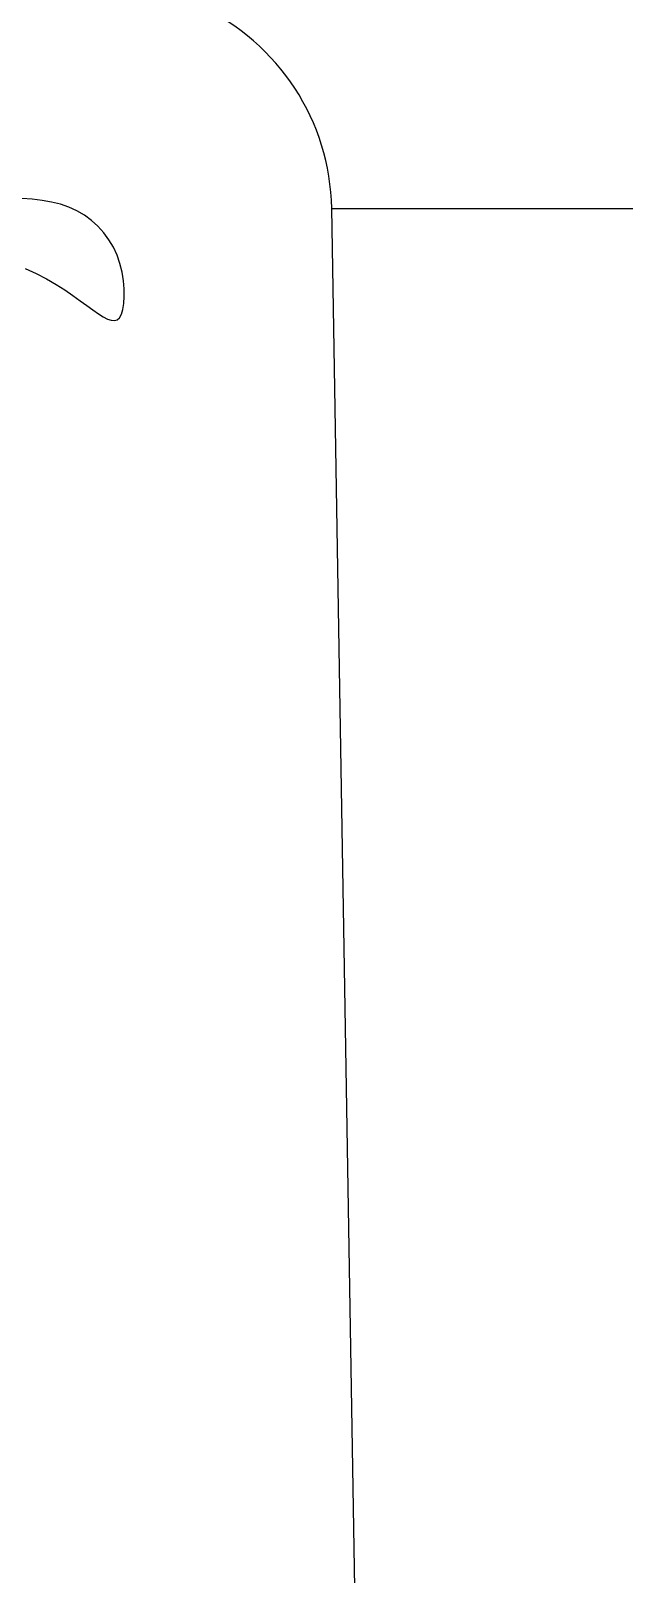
# Model space of a CAD drawing. Header units: inches. Extents: x 11 to 53.5, y 7.4 to 32.2.
# Drawn here: x 50.2932 to 50.3194, y 28.6291 to 28.6971 of the extents above; entities that cross this region are included whole.
import ezdxf

# ---------------------------------------------------------------- set-up
doc = ezdxf.new("R2010")
doc.units = ezdxf.units.IN
doc.header["$MEASUREMENT"] = 0
doc.layers.add('02', color=2, linetype='Continuous')

msp = doc.modelspace()

# ---------------------------------------------------------------- linework, layer by layer
at = {"layer": '02'}
for p, q in [((50.29327943196395, 28.68971491859137), (50.29281307986813, 28.68975429006404)), ((50.29371863996485, 28.68966198372963), (50.29327943196395, 28.68971491859137)), ((50.29413296570411, 28.68958983406791), (50.29371863996485, 28.68966198372963)), ((50.29452467136426, 28.68949281820986), (50.29413296570411, 28.68958983406791)), ((50.294896018895, 28.68936528474459), (50.29452467136426, 28.68949281820986)), ((50.29524851622401, 28.68920290092664), (50.294896018895, 28.68936528474459)), ((50.30648184134034, 28.68931048630638), (50.33648600775624, 28.68931048630638)), ((50.30811034943318, 28.59159999730199), (50.30648184134034, 28.68931048630638)), ((50.29558065542361, 28.68900660861417), (50.29524851622401, 28.68920290092664)), ((50.2958901745441, 28.68877866837446), (50.29558065542361, 28.68900660861417)), ((50.29617481140295, 28.68852134071657), (50.2958901745441, 28.68877866837446)), ((50.29643230416687, 28.68823688619322), (50.29617481140295, 28.68852134071657)), ((50.29666039065333, 28.68792756534257), (50.29643230416687, 28.68823688619322)), ((50.29685680902904, 28.6875956387028), (50.29666039065333, 28.68792756534257)), ((50.29701929711146, 28.68724336679751), (50.29685680902904, 28.6875956387028)), ((50.29714634697294, 28.68687432885944), (50.29701929711146, 28.68724336679751)), ((50.29296576589687, 28.68666466252197), (50.29345454971181, 28.68643954712915)), ((50.29723946665754, 28.68649737879768), (50.29714634697294, 28.68687432885944)), ((50.29345454971181, 28.68643954712915), (50.29390827225862, 28.68620199847809)), ((50.29390827225862, 28.68620199847809), (50.29432806451214, 28.68595766803791)), ((50.29432806451214, 28.68595766803791), (50.29471505768007, 28.68571220726316)), ((50.29730091799857, 28.68612268918677), (50.29723946665754, 28.68649737879768)), ((50.29733296317855, 28.68576043263037), (50.29730091799857, 28.68612268918677)), ((50.29471505768007, 28.68571220726316), (50.29507038250441, 28.68547126762295)), ((50.29507038250441, 28.68547126762295), (50.29539517019285, 28.68524050057184)), ((50.29539517019285, 28.68524050057184), (50.29569055172024, 28.68502555756439)), ((50.297317883087, 28.68511390900839), (50.2973378642636, 28.68542078170302)), ((50.2973378642636, 28.68542078170302), (50.29733296317855, 28.68576043263037)), ((50.29569055172024, 28.68502555756439), (50.29595765794502, 28.68483209005516)), ((50.29595765794502, 28.68483209005516), (50.29619762007488, 28.68466556113871)), ((50.29619762007488, 28.68466556113871), (50.29641156908465, 28.68453068032412)), ((50.29641156908465, 28.68453068032412), (50.29660063583279, 28.6844319687314)), ((50.29702985318718, 28.68439806060068), (50.29713070133576, 28.6844892371826)), ((50.29713070133576, 28.6844892371826), (50.2972123224462, 28.68463918862998)), ((50.2972123224462, 28.68463918862998), (50.2972752818313, 28.68484998712101)), ((50.2972752818313, 28.68484998712101), (50.297317883087, 28.68511390900839)), ((50.29660063583279, 28.6844319687314), (50.29676595141055, 28.68437394749507)), ((50.29676595141055, 28.68437394749507), (50.2969086469092, 28.68436113774968)), ((50.2969086469092, 28.68436113774968), (50.29702985318718, 28.68439806060068))]:
    msp.add_line(p, q, dxfattribs=at)
msp.add_arc((50.29648322993299, 28.68914384277904), 0.00999999999999901, 0.9548415869993763, 65.30619508310413, dxfattribs=at)

doc.saveas('drawing.dxf')
